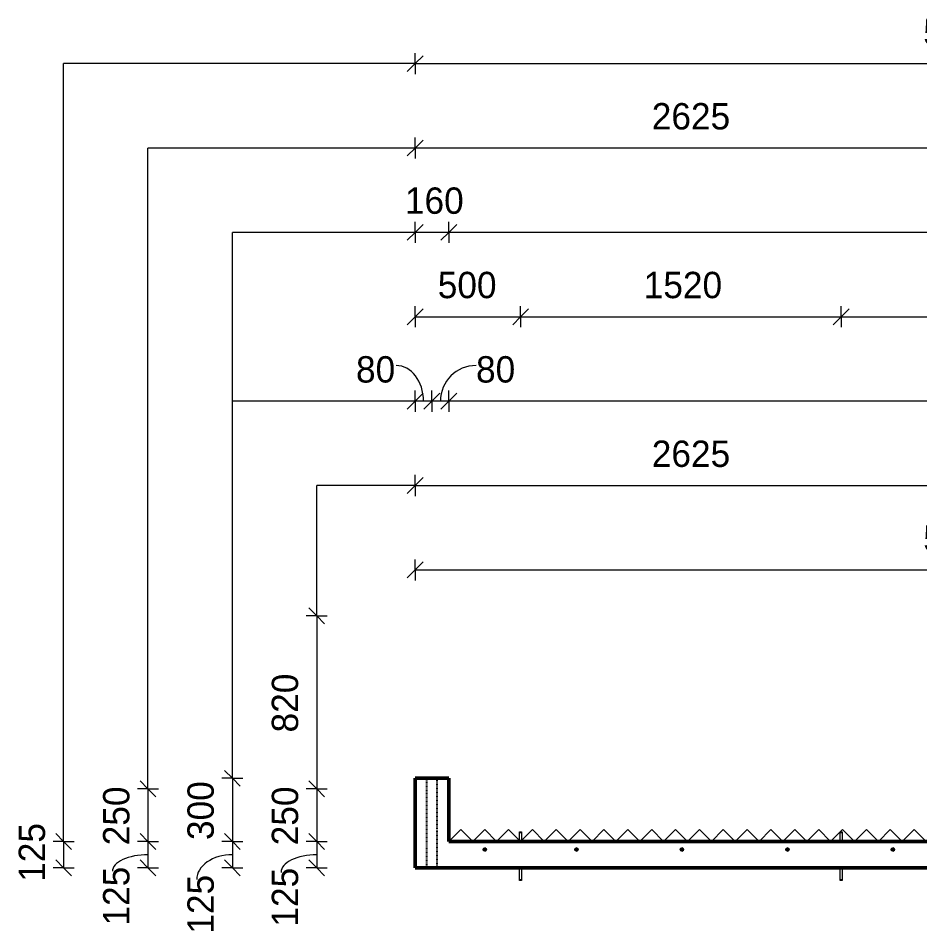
# Model space of a CAD drawing. Header units: millimetres. Extents: x 59546 to 97856, y 2513 to 30499.
# Drawn here: x 70888 to 75162, y 2513 to 6853 of the extents above; entities that cross this region are included whole.
import ezdxf

# ---------------------------------------------------------------- set-up
doc = ezdxf.new("R2010")
doc.units = ezdxf.units.MM
doc.linetypes.add('Dash', pattern=[6.36, 3.18, -3.18])
for name, color, linetype, lineweight in [('A-ANNO-DIMS', 211, 'Continuous', 9), ('A-ANNO-DIMS-50', 211, 'Continuous', 9), ('A-DETL-MBND', 5, 'Continuous', 18), ('A-FLOR', 192, 'Continuous', 18), ('A-FLOR-HDLN', 190, 'Dash', 25), ('A-GENM', 13, 'Continuous', 18), ('S-RBAR', 171, 'Continuous', 18)]:
    doc.layers.add(name, color=color, linetype=linetype, lineweight=lineweight)
doc.styles.add('Nirmala UI Semilight', font='NirmalaS.ttf', dxfattribs={"height": 125})
doc.dimstyles.new('Diagonal_-_2_5mm_NI_UI', dxfattribs={"dimscale": 304.8, "dimtxt": 130.920493, "dimasz": 0.246063, "dimexe": 0.164042, "dimexo": 0.0625, "dimgap": 0.164042, "dimtad": 1, "dimdec": 4, "dimzin": 0, "dimdsep": 46, "dimtxsty": 'Nirmala UI Semilight', "dimblk1": 'OBLIQUE', "dimblk2": 'OBLIQUE', "dimsah": 1, "dimcen": 0.09, "dimazin": 0, "dimtfac": 1, "dimtdec": 4, "dimtix": 1, "dimtmove": 0, "dimatfit": 3, "dimfxl": 0.164042, "dimfxlon": 1, "dimtvp": 1, "dimtolj": 1, "dimtzin": 0, "dimarcsym": 2})
doc.dimstyles.new('Diagonal_-_2_5mm_NI_UI_1', dxfattribs={"dimscale": 304.8, "dimtxt": 130.920493, "dimasz": 0.246063, "dimexe": 0.164042, "dimexo": 0.0625, "dimgap": 0.164042, "dimtad": 1, "dimdec": 4, "dimzin": 0, "dimdsep": 46, "dimtxsty": 'Nirmala UI Semilight', "dimblk1": 'OBLIQUE', "dimblk2": 'OBLIQUE', "dimsah": 1, "dimcen": 0.09, "dimazin": 0, "dimtfac": 1, "dimtdec": 4, "dimtix": 1, "dimtmove": 1, "dimatfit": 3, "dimfxl": 0.164042, "dimfxlon": 1, "dimtvp": 1, "dimtolj": 1, "dimtzin": 0, "dimarcsym": 2})

# ---------------------------------------------------------------- blocks, each defined once
blk = doc.blocks.new('RR spread anchor face based - RR-SA-2_5-150-3355620-Elevation Front')
at = {"layer": 'A-GENM'}
for p, q in [((66318, 2769.8), (66318, 2824.8)), ((66328, 2824.8), (66328, 2769.8)), ((66318, 2764.8), (66318, 2769.8)), ((66318, 2769.8), (66328, 2769.8)), ((66328, 2764.8), (66318, 2764.8)), ((66328, 2769.8), (66328, 2764.8))]:
    blk.add_line(p, q, dxfattribs=at)
blk = doc.blocks.new('RR spread anchor face based - RR-SA-2_5-150-614724-Elevation Front')
at = {"layer": 'A-GENM'}
for p, q in [((66318, 2991.1), (66318, 2996.1)), ((66318, 2996.1), (66328, 2996.1)), ((66328, 2996.1), (66328, 2991.1)), ((66318, 2949.8), (66318, 2991.1)), ((66328, 2991.1), (66318, 2991.1)), ((66328, 2991.1), (66328, 2949.8))]:
    blk.add_line(p, q, dxfattribs=at)
blk = doc.blocks.new('DIMBLOCK68-Elevation Front')
at = {"layer": 'A-ANNO-DIMS-50'}
for p, q in [((72769.2, 6637.6), (72769.2, 6687.6)), ((77969.2, 6637.6), (77969.2, 6687.6)), ((72769.2, 6637.6), (72806.7, 6675.1)), ((77969.2, 6637.6), (78006.7, 6675.1)), ((72769.2, 6637.6), (72731.7, 6600.1)), ((72769.2, 6637.6), (77969.2, 6637.6)), ((72769.2, 6637.6), (72769.2, 6587.6)), ((77969.2, 6637.6), (77931.7, 6600.1)), ((77969.2, 6637.6), (77969.2, 6587.6))]:
    blk.add_line(p, q, dxfattribs=at)
at = {"layer": 'A-ANNO-DIMS-50', "color": 0, "insert": (75178.7, 6850.7), "char_height": 125, "width": 457.032, "attachment_point": 1, "line_spacing_factor": 1.142579, "style": 'Nirmala UI Semilight'}
blk.add_mtext('5200', dxfattribs=at)
blk = doc.blocks.new('_Oblique')
at = {"color": 0, "linetype": 'ByBlock', "lineweight": -2}
blk.add_line((-0.5, -0.5), (0.5, 0.5), dxfattribs=at)
blk = doc.blocks.new('DIMBLOCK72-Elevation Front')
at = {"layer": 'A-ANNO-DIMS-50'}
for p, q in [((72769.2, 6237.6), (72769.2, 6287.6)), ((72769.2, 6237.6), (72806.7, 6275.1)), ((75394.2, 6237.6), (75394.2, 6287.6)), ((75394.2, 6237.6), (75431.7, 6275.1)), ((72769.2, 6237.6), (72731.7, 6200.1)), ((75394.2, 6237.6), (72769.2, 6237.6)), ((72769.2, 6237.6), (72769.2, 6187.6)), ((75394.2, 6237.6), (75356.7, 6200.1)), ((75394.2, 6237.6), (75394.2, 6187.6))]:
    blk.add_line(p, q, dxfattribs=at)
at = {"layer": 'A-ANNO-DIMS-50', "color": 0, "insert": (73891.2, 6450.7), "char_height": 125, "width": 457.032, "attachment_point": 1, "line_spacing_factor": 1.142579, "style": 'Nirmala UI Semilight'}
blk.add_mtext('2625', dxfattribs=at)
blk = doc.blocks.new('DIMBLOCK73-Elevation Front')
at = {"layer": 'A-ANNO-DIMS-50'}
for p, q in [((71102.5, 2949.8), (71065, 2987.3)), ((71102.5, 2949.8), (71052.5, 2949.8)), ((71102.5, 2949.8), (71102.5, 2824.8)), ((71102.5, 2949.8), (71140, 2912.3)), ((71102.5, 2949.8), (71152.5, 2949.8)), ((71102.5, 2824.8), (71052.5, 2824.8)), ((71102.5, 2824.8), (71065, 2862.3)), ((71102.5, 2824.8), (71140, 2787.3)), ((71102.5, 2824.8), (71152.5, 2824.8))]:
    blk.add_line(p, q, dxfattribs=at)
at = {"layer": 'A-ANNO-DIMS-50', "color": 0, "insert": (70889.4, 2758.7), "char_height": 125, "width": 308.496, "attachment_point": 1, "rotation": 90, "line_spacing_factor": 1.142579, "style": 'Nirmala UI Semilight'}
blk.add_mtext('125', dxfattribs=at)
blk = doc.blocks.new('DIMBLOCK74-Elevation Front')
at = {"layer": 'A-ANNO-DIMS-50'}
for p, q in [((71502.5, 3199.8), (71465, 3237.3)), ((71502.5, 3199.8), (71452.5, 3199.8)), ((71502.5, 3199.8), (71502.5, 2949.8)), ((71502.5, 3199.8), (71540, 3162.3)), ((71502.5, 3199.8), (71552.5, 3199.8)), ((71502.5, 2949.8), (71465, 2987.3)), ((71502.5, 2949.8), (71452.5, 2949.8)), ((71502.5, 2949.8), (71540, 2912.3)), ((71502.5, 2949.8), (71552.5, 2949.8))]:
    blk.add_line(p, q, dxfattribs=at)
at = {"layer": 'A-ANNO-DIMS-50', "color": 0, "insert": (71289.4, 2931.9), "char_height": 125, "width": 342.774, "attachment_point": 1, "rotation": 90, "line_spacing_factor": 1.142579, "style": 'Nirmala UI Semilight'}
blk.add_mtext('250', dxfattribs=at)
blk = doc.blocks.new('DIMBLOCK75-Elevation Front')
at = {"layer": 'A-ANNO-DIMS-50'}
for p, q in [((71502.5, 2949.8), (71465, 2987.3)), ((71502.5, 2949.8), (71452.5, 2949.8)), ((71502.5, 2949.8), (71502.5, 2824.8)), ((71502.5, 2949.8), (71540, 2912.3)), ((71502.5, 2949.8), (71552.5, 2949.8)), ((71502.5, 2824.8), (71452.5, 2824.8)), ((71502.5, 2824.8), (71465, 2862.3)), ((71502.5, 2824.8), (71540, 2787.3)), ((71502.5, 2824.8), (71552.5, 2824.8))]:
    blk.add_line(p, q, dxfattribs=at)
blk.add_ellipse((71502.5, 2808.6), major_axis=(169, 0), ratio=0.46539, start_param=1.570796, end_param=3.141593, dxfattribs=at)
at = {"layer": 'A-ANNO-DIMS-50', "color": 0, "insert": (71289.4, 2551.5), "char_height": 125, "width": 308.496, "attachment_point": 1, "rotation": 90, "line_spacing_factor": 1.142579, "style": 'Nirmala UI Semilight'}
blk.add_mtext('125', dxfattribs=at)
blk = doc.blocks.new('DIMBLOCK76-Elevation Front')
at = {"layer": 'A-ANNO-DIMS-50'}
for p, q in [((71902.5, 3249.8), (71865, 3287.3)), ((71902.5, 3249.8), (71852.5, 3249.8)), ((71902.5, 3249.8), (71902.5, 2949.8)), ((71902.5, 3249.8), (71940, 3212.3)), ((71902.5, 3249.8), (71952.5, 3249.8)), ((71902.5, 2949.8), (71865, 2987.3)), ((71902.5, 2949.8), (71852.5, 2949.8)), ((71902.5, 2949.8), (71940, 2912.3)), ((71902.5, 2949.8), (71952.5, 2949.8))]:
    blk.add_line(p, q, dxfattribs=at)
at = {"layer": 'A-ANNO-DIMS-50', "color": 0, "insert": (71689.4, 2956.9), "char_height": 125, "width": 342.774, "attachment_point": 1, "rotation": 90, "line_spacing_factor": 1.142579, "style": 'Nirmala UI Semilight'}
blk.add_mtext('300', dxfattribs=at)
blk = doc.blocks.new('DIMBLOCK77-Elevation Front')
at = {"layer": 'A-ANNO-DIMS-50'}
for p, q in [((71902.5, 2949.8), (71865, 2987.3)), ((71902.5, 2949.8), (71852.5, 2949.8)), ((71902.5, 2949.8), (71902.5, 2824.8)), ((71902.5, 2949.8), (71940, 2912.3)), ((71902.5, 2949.8), (71952.5, 2949.8)), ((71902.5, 2824.8), (71852.5, 2824.8)), ((71902.5, 2824.8), (71865, 2862.3)), ((71902.5, 2824.8), (71940, 2787.3)), ((71902.5, 2824.8), (71952.5, 2824.8))]:
    blk.add_line(p, q, dxfattribs=at)
blk.add_ellipse((71902.5, 2769.9), major_axis=(169, 0), ratio=0.694044, start_param=1.570796, end_param=3.141593, dxfattribs=at)
at = {"layer": 'A-ANNO-DIMS-50', "color": 0, "insert": (71689.4, 2512.9), "char_height": 125, "width": 308.496, "attachment_point": 1, "rotation": 90, "line_spacing_factor": 1.142579, "style": 'Nirmala UI Semilight'}
blk.add_mtext('125', dxfattribs=at)
blk = doc.blocks.new('DIMBLOCK78-Elevation Front')
at = {"layer": 'A-ANNO-DIMS-50'}
for p, q in [((72929.2, 5837.6), (72929.2, 5887.6)), ((72929.2, 5837.6), (72966.7, 5875.1)), ((77969.2, 5837.6), (77969.2, 5887.6)), ((77969.2, 5837.6), (78006.7, 5875.1)), ((72929.2, 5837.6), (72891.7, 5800.1)), ((77969.2, 5837.6), (72929.2, 5837.6)), ((72929.2, 5837.6), (72929.2, 5787.6)), ((77969.2, 5837.6), (77931.7, 5800.1)), ((77969.2, 5837.6), (77969.2, 5787.6))]:
    blk.add_line(p, q, dxfattribs=at)
at = {"layer": 'A-ANNO-DIMS-50', "color": 0, "insert": (75257.6, 6050.7), "char_height": 125, "width": 459.888, "attachment_point": 1, "line_spacing_factor": 1.142579, "style": 'Nirmala UI Semilight'}
blk.add_mtext('5040', dxfattribs=at)
blk = doc.blocks.new('DIMBLOCK79-Elevation Front')
at = {"layer": 'A-ANNO-DIMS-50'}
for p, q in [((72769.2, 5837.6), (72769.2, 5887.6)), ((72769.2, 5837.6), (72806.7, 5875.1)), ((72929.2, 5837.6), (72929.2, 5887.6)), ((72929.2, 5837.6), (72966.7, 5875.1)), ((72769.2, 5837.6), (72731.7, 5800.1)), ((72929.2, 5837.6), (72769.2, 5837.6)), ((72769.2, 5837.6), (72769.2, 5787.6)), ((72929.2, 5837.6), (72891.7, 5800.1)), ((72929.2, 5837.6), (72929.2, 5787.6))]:
    blk.add_line(p, q, dxfattribs=at)
at = {"layer": 'A-ANNO-DIMS-50', "color": 0, "insert": (72720.6, 6050.7), "char_height": 125, "width": 308.496, "attachment_point": 1, "line_spacing_factor": 1.142579, "style": 'Nirmala UI Semilight'}
blk.add_mtext('160', dxfattribs=at)
blk = doc.blocks.new('DIMBLOCK80-Elevation Front')
at = {"layer": 'A-ANNO-DIMS-50'}
for p, q in [((72769.2, 5437.6), (72769.2, 5487.6)), ((72769.2, 5437.6), (72806.7, 5475.1)), ((73269.2, 5437.6), (73269.2, 5487.6)), ((73269.2, 5437.6), (73306.7, 5475.1)), ((72769.2, 5437.6), (72731.7, 5400.1)), ((72769.2, 5437.6), (73269.2, 5437.6)), ((72769.2, 5437.6), (72769.2, 5387.6)), ((73269.2, 5437.6), (73231.7, 5400.1)), ((73269.2, 5437.6), (73269.2, 5387.6))]:
    blk.add_line(p, q, dxfattribs=at)
at = {"layer": 'A-ANNO-DIMS-50', "color": 0, "insert": (72876.4, 5650.7), "char_height": 125, "width": 342.774, "attachment_point": 1, "line_spacing_factor": 1.142579, "style": 'Nirmala UI Semilight'}
blk.add_mtext('500', dxfattribs=at)
blk = doc.blocks.new('DIMBLOCK81-Elevation Front')
at = {"layer": 'A-ANNO-DIMS-50'}
for p, q in [((73269.2, 5437.6), (73269.2, 5487.6)), ((73269.2, 5437.6), (73306.7, 5475.1)), ((74789.2, 5437.6), (74789.2, 5487.6)), ((74789.2, 5437.6), (74826.7, 5475.1)), ((73269.2, 5437.6), (73231.7, 5400.1)), ((73269.2, 5437.6), (74789.2, 5437.6)), ((73269.2, 5437.6), (73269.2, 5387.6)), ((74789.2, 5437.6), (74751.7, 5400.1)), ((74789.2, 5437.6), (74789.2, 5387.6))]:
    blk.add_line(p, q, dxfattribs=at)
at = {"layer": 'A-ANNO-DIMS-50', "color": 0, "insert": (73853, 5650.7), "char_height": 125, "width": 422.754, "attachment_point": 1, "line_spacing_factor": 1.142579, "style": 'Nirmala UI Semilight'}
blk.add_mtext('1520', dxfattribs=at)
blk = doc.blocks.new('DIMBLOCK82-Elevation Front')
at = {"layer": 'A-ANNO-DIMS-50'}
for p, q in [((74789.2, 5437.6), (74789.2, 5487.6)), ((74789.2, 5437.6), (74826.7, 5475.1)), ((75909.2, 5437.6), (75909.2, 5487.6)), ((75909.2, 5437.6), (75946.7, 5475.1)), ((74789.2, 5437.6), (74751.7, 5400.1)), ((74789.2, 5437.6), (75909.2, 5437.6)), ((74789.2, 5437.6), (74789.2, 5387.6)), ((75909.2, 5437.6), (75871.7, 5400.1)), ((75909.2, 5437.6), (75909.2, 5387.6))]:
    blk.add_line(p, q, dxfattribs=at)
at = {"layer": 'A-ANNO-DIMS-50', "color": 0, "insert": (75187.3, 5650.7), "char_height": 125, "width": 388.477, "attachment_point": 1, "line_spacing_factor": 1.142579, "style": 'Nirmala UI Semilight'}
blk.add_mtext('1120', dxfattribs=at)
blk = doc.blocks.new('DIMBLOCK85-Elevation Front')
at = {"layer": 'A-ANNO-DIMS-50'}
for p, q in [((72929.2, 5037.6), (72929.2, 5087.6)), ((77969.2, 5037.6), (77969.2, 5087.6)), ((72929.2, 5037.6), (72891.7, 5000.1)), ((72929.2, 5037.6), (72966.7, 5075.1)), ((77969.2, 5037.6), (72929.2, 5037.6)), ((72929.2, 5037.6), (72929.2, 4987.6)), ((77969.2, 5037.6), (77931.7, 5000.1)), ((77969.2, 5037.6), (78006.7, 5075.1)), ((77969.2, 5037.6), (77969.2, 4987.6))]:
    blk.add_line(p, q, dxfattribs=at)
at = {"layer": 'A-ANNO-DIMS-50', "color": 0, "insert": (75257.6, 5250.7), "char_height": 125, "width": 459.888, "attachment_point": 1, "line_spacing_factor": 1.142579, "style": 'Nirmala UI Semilight'}
blk.add_mtext('5040', dxfattribs=at)
blk = doc.blocks.new('DIMBLOCK86-Elevation Front')
at = {"layer": 'A-ANNO-DIMS-50'}
for p, q in [((72848.7, 5037.6), (72848.7, 5087.6)), ((72929.2, 5037.6), (72929.2, 5087.6)), ((72848.7, 5037.6), (72811.2, 5000.1)), ((72848.7, 5037.6), (72886.2, 5075.1)), ((72929.2, 5037.6), (72848.7, 5037.6)), ((72848.7, 5037.6), (72848.7, 4987.6)), ((72929.2, 5037.6), (72891.7, 5000.1)), ((72929.2, 5037.6), (72966.7, 5075.1)), ((72929.2, 5037.6), (72929.2, 4987.6))]:
    blk.add_line(p, q, dxfattribs=at)
blk.add_ellipse((73057.9, 5037.6), major_axis=(0, 169), ratio=0.999379, start_param=0, end_param=1.570796, dxfattribs=at)
at = {"layer": 'A-ANNO-DIMS-50', "color": 0, "insert": (73057.9, 5250.7), "char_height": 125, "width": 228.516, "attachment_point": 1, "line_spacing_factor": 1.142579, "style": 'Nirmala UI Semilight'}
blk.add_mtext('80', dxfattribs=at)
blk = doc.blocks.new('DIMBLOCK87-Elevation Front')
at = {"layer": 'A-ANNO-DIMS-50'}
for p, q in [((72769.2, 5037.6), (72769.2, 5087.6)), ((72848.7, 5037.6), (72848.7, 5087.6)), ((72769.2, 5037.6), (72731.7, 5000.1)), ((72769.2, 5037.6), (72806.7, 5075.1)), ((72848.7, 5037.6), (72769.2, 5037.6)), ((72769.2, 5037.6), (72769.2, 4987.6)), ((72848.7, 5037.6), (72811.2, 5000.1)), ((72848.7, 5037.6), (72886.2, 5075.1)), ((72848.7, 5037.6), (72848.7, 4987.6))]:
    blk.add_line(p, q, dxfattribs=at)
blk.add_ellipse((72679.2, 5037.6), major_axis=(0, 169), ratio=0.767691, start_param=4.712389, end_param=6.283185, dxfattribs=at)
at = {"layer": 'A-ANNO-DIMS-50', "color": 0, "insert": (72488.8, 5250.7), "char_height": 125, "width": 228.516, "attachment_point": 1, "line_spacing_factor": 1.142579, "style": 'Nirmala UI Semilight'}
blk.add_mtext('80', dxfattribs=at)
blk = doc.blocks.new('DIMBLOCK88-Elevation Front')
at = {"layer": 'A-ANNO-DIMS-50'}
for p, q in [((72769.2, 4637.6), (72769.2, 4687.6)), ((75394.2, 4637.6), (75394.2, 4687.6)), ((72769.2, 4637.6), (72806.7, 4675.1)), ((75394.2, 4637.6), (75431.7, 4675.1)), ((72769.2, 4637.6), (72731.7, 4600.1)), ((72769.2, 4637.6), (75394.2, 4637.6)), ((72769.2, 4637.6), (72769.2, 4587.6)), ((75394.2, 4637.6), (75356.7, 4600.1)), ((75394.2, 4637.6), (75394.2, 4587.6))]:
    blk.add_line(p, q, dxfattribs=at)
at = {"layer": 'A-ANNO-DIMS-50', "color": 0, "insert": (73891.2, 4850.7), "char_height": 125, "width": 457.032, "attachment_point": 1, "line_spacing_factor": 1.142579, "style": 'Nirmala UI Semilight'}
blk.add_mtext('2625', dxfattribs=at)
blk = doc.blocks.new('DIMBLOCK92-Elevation Front')
at = {"layer": 'A-ANNO-DIMS-50'}
for p, q in [((72302.5, 4019.8), (72265, 4057.3)), ((72302.5, 4019.8), (72252.5, 4019.8)), ((72302.5, 4019.8), (72302.5, 3199.8)), ((72302.5, 4019.8), (72340, 3982.3)), ((72302.5, 4019.8), (72352.5, 4019.8)), ((72302.5, 3199.8), (72265, 3237.3)), ((72302.5, 3199.8), (72252.5, 3199.8)), ((72302.5, 3199.8), (72340, 3162.3)), ((72302.5, 3199.8), (72352.5, 3199.8))]:
    blk.add_line(p, q, dxfattribs=at)
at = {"layer": 'A-ANNO-DIMS-50', "color": 0, "insert": (72089.4, 3466.9), "char_height": 125, "width": 342.774, "attachment_point": 1, "rotation": 90, "line_spacing_factor": 1.142579, "style": 'Nirmala UI Semilight'}
blk.add_mtext('820', dxfattribs=at)
blk = doc.blocks.new('DIMBLOCK93-Elevation Front')
at = {"layer": 'A-ANNO-DIMS-50'}
for p, q in [((72302.5, 3199.8), (72265, 3237.3)), ((72302.5, 3199.8), (72252.5, 3199.8)), ((72302.5, 3199.8), (72302.5, 2949.8)), ((72302.5, 3199.8), (72340, 3162.3)), ((72302.5, 3199.8), (72352.5, 3199.8)), ((72302.5, 2949.8), (72265, 2987.3)), ((72302.5, 2949.8), (72252.5, 2949.8)), ((72302.5, 2949.8), (72340, 2912.3)), ((72302.5, 2949.8), (72352.5, 2949.8))]:
    blk.add_line(p, q, dxfattribs=at)
at = {"layer": 'A-ANNO-DIMS-50', "color": 0, "insert": (72089.4, 2931.9), "char_height": 125, "width": 342.774, "attachment_point": 1, "rotation": 90, "line_spacing_factor": 1.142579, "style": 'Nirmala UI Semilight'}
blk.add_mtext('250', dxfattribs=at)
blk = doc.blocks.new('DIMBLOCK94-Elevation Front')
at = {"layer": 'A-ANNO-DIMS-50'}
for p, q in [((72302.5, 2949.8), (72265, 2987.3)), ((72302.5, 2949.8), (72252.5, 2949.8)), ((72302.5, 2949.8), (72302.5, 2824.8)), ((72302.5, 2949.8), (72340, 2912.3)), ((72302.5, 2949.8), (72352.5, 2949.8)), ((72302.5, 2824.8), (72252.5, 2824.8)), ((72302.5, 2824.8), (72265, 2862.3)), ((72302.5, 2824.8), (72340, 2787.3)), ((72302.5, 2824.8), (72352.5, 2824.8))]:
    blk.add_line(p, q, dxfattribs=at)
blk.add_ellipse((72302.5, 2803.5), major_axis=(169, 0), ratio=0.495594, start_param=1.570796, end_param=3.141593, dxfattribs=at)
at = {"layer": 'A-ANNO-DIMS-50', "color": 0, "insert": (72089.4, 2546.4), "char_height": 125, "width": 308.496, "attachment_point": 1, "rotation": 90, "line_spacing_factor": 1.142579, "style": 'Nirmala UI Semilight'}
blk.add_mtext('125', dxfattribs=at)
blk = doc.blocks.new('DIMBLOCK95-Elevation Front')
at = {"layer": 'A-ANNO-DIMS-50'}
for p, q in [((72769.2, 4237.6), (72769.2, 4287.6)), ((72769.2, 4237.6), (72806.7, 4275.1)), ((77969.2, 4237.6), (77969.2, 4287.6)), ((77969.2, 4237.6), (78006.7, 4275.1)), ((72769.2, 4237.6), (72731.7, 4200.1)), ((72769.2, 4237.6), (77969.2, 4237.6)), ((72769.2, 4237.6), (72769.2, 4187.6)), ((77969.2, 4237.6), (77931.7, 4200.1)), ((77969.2, 4237.6), (77969.2, 4187.6))]:
    blk.add_line(p, q, dxfattribs=at)
at = {"layer": 'A-ANNO-DIMS-50', "color": 0, "insert": (75178.7, 4450.7), "char_height": 125, "width": 457.032, "attachment_point": 1, "line_spacing_factor": 1.142579, "style": 'Nirmala UI Semilight'}
blk.add_mtext('5200', dxfattribs=at)

msp = doc.modelspace()

# ---------------------------------------------------------------- hatches: boundary and pattern name
at = {"layer": 'S-RBAR'}
h = msp.add_hatch(color=256, dxfattribs=at)
edge = h.paths.add_edge_path()
edge.add_arc((73099.17728, 2911.75), 8, 0, 360)
for points in [[(73101.64942, 2904.14155), (73107.17728, 2911.75), (73101.64942, 2919.35845), (73092.70515, 2916.45228), (73092.70515, 2907.04772)], [(73536.64942, 2904.14155), (73542.17728, 2911.75), (73536.64942, 2919.35845), (73527.70515, 2916.45228), (73527.70515, 2907.04772)], [(74036.64942, 2904.14155), (74042.17728, 2911.75), (74036.64942, 2919.35845), (74027.70515, 2916.45228), (74027.70515, 2907.04772)], [(74536.64942, 2904.14155), (74542.17728, 2911.75), (74536.64942, 2919.35845), (74527.70515, 2916.45228), (74527.70515, 2907.04772)], [(75036.64942, 2904.14155), (75042.17728, 2911.75), (75036.64942, 2919.35845), (75027.70515, 2916.45228), (75027.70515, 2907.04772)]]:
    msp.add_hatch(color=256, dxfattribs=at).paths.add_polyline_path(points)
h = msp.add_hatch(color=256, dxfattribs=at)
edge = h.paths.add_edge_path()
edge.add_arc((73534.17728, 2911.75), 8, 0, 360)
h = msp.add_hatch(color=256, dxfattribs=at)
edge = h.paths.add_edge_path()
edge.add_arc((74034.17728, 2911.75), 8, 0, 360)
h = msp.add_hatch(color=256, dxfattribs=at)
edge = h.paths.add_edge_path()
edge.add_arc((74534.17728, 2911.75), 8, 0, 360)
h = msp.add_hatch(color=256, dxfattribs=at)
edge = h.paths.add_edge_path()
edge.add_arc((75034.17728, 2911.75), 8, 0, 360)

# ---------------------------------------------------------------- linework, layer by layer
at = {"layer": 'A-DETL-MBND'}
for p, q in [((71102.52189, 2949.75), (71102.52189, 6637.5764)), ((72769.17728, 6637.5764), (71102.52189, 6637.5764)), ((72769.17728, 6237.5764), (71502.52189, 6237.5764)), ((71502.52189, 3199.75), (71502.52189, 6237.5764)), ((72769.17728, 5837.5764), (71902.52189, 5837.5764)), ((71902.52189, 3249.75), (71902.52189, 5837.5764)), ((72769.17728, 5037.5764), (71902.52189, 5037.5764)), ((72302.52189, 4019.75), (72302.52189, 4637.5764)), ((72769.17728, 4637.5764), (72302.52189, 4637.5764)), ((72929.17728, 2949.75), (72985.74583, 3006.31854)), ((72985.74583, 3006.31854), (73042.31437, 2949.75)), ((73042.31437, 2949.75), (73098.88291, 3006.31854)), ((73098.88291, 3006.31854), (73155.45145, 2949.75)), ((73155.45145, 2949.75), (73212.02, 3006.31854)), ((73212.02, 3006.31854), (73268.58854, 2949.75)), ((73268.58854, 2949.75), (73325.15708, 3006.31854)), ((73325.15708, 3006.31854), (73381.72562, 2949.75)), ((73381.72562, 2949.75), (73438.29417, 3006.31854)), ((73438.29417, 3006.31854), (73494.86271, 2949.75)), ((73494.86271, 2949.75), (73551.43125, 3006.31854)), ((73551.43125, 3006.31854), (73607.99979, 2949.75)), ((73607.99979, 2949.75), (73664.56834, 3006.31854)), ((73664.56834, 3006.31854), (73721.13688, 2949.75)), ((73721.13688, 2949.75), (73777.70542, 3006.31854)), ((73777.70542, 3006.31854), (73834.27396, 2949.75)), ((73834.27396, 2949.75), (73890.84251, 3006.31854)), ((73890.84251, 3006.31854), (73947.41105, 2949.75)), ((73947.41105, 2949.75), (74003.97959, 3006.31854)), ((74003.97959, 3006.31854), (74060.54813, 2949.75)), ((74060.54813, 2949.75), (74117.11668, 3006.31854)), ((74117.11668, 3006.31854), (74173.68522, 2949.75)), ((74173.68522, 2949.75), (74230.25376, 3006.31854)), ((74230.25376, 3006.31854), (74286.8223, 2949.75)), ((74286.8223, 2949.75), (74343.39085, 3006.31854)), ((74343.39085, 3006.31854), (74399.95939, 2949.75)), ((74399.95939, 2949.75), (74456.52793, 3006.31854)), ((74456.52793, 3006.31854), (74513.09647, 2949.75)), ((74513.09647, 2949.75), (74569.66502, 3006.31854)), ((74569.66502, 3006.31854), (74626.23356, 2949.75)), ((74626.23356, 2949.75), (74682.8021, 3006.31854)), ((74682.8021, 3006.31854), (74739.37064, 2949.75)), ((74739.37064, 2949.75), (74795.93919, 3006.31854)), ((74795.93919, 3006.31854), (74852.50773, 2949.75)), ((74852.50773, 2949.75), (74909.07627, 3006.31854)), ((74909.07627, 3006.31854), (74965.64481, 2949.75)), ((74965.64481, 2949.75), (75022.21336, 3006.31854)), ((75022.21336, 3006.31854), (75078.7819, 2949.75)), ((75078.7819, 2949.75), (75135.35044, 3006.31854)), ((75135.35044, 3006.31854), (75191.91898, 2949.75))]:
    msp.add_line(p, q, dxfattribs=at)
at = {"layer": 'A-FLOR', "lineweight": 50}
for p, q in [((72929.17728, 3249.75), (72769.17728, 3249.75)), ((72769.17728, 3249.75), (72769.17728, 2824.75)), ((72929.17728, 2949.75), (72929.17728, 3249.75)), ((75394.17728, 2949.75), (72929.17728, 2949.75)), ((72769.17728, 2824.75), (77969.17728, 2824.75))]:
    msp.add_line(p, q, dxfattribs=at)
at = {"layer": 'A-FLOR-HDLN'}
for p, q in [((72823.73692, 3249.75), (72823.73692, 2824.75)), ((72873.73692, 2824.75), (72873.73692, 3249.75))]:
    msp.add_line(p, q, dxfattribs=at)
at = {"layer": 'S-RBAR'}
for p, q in [((73101.64942, 2919.35845), (73092.70515, 2916.45228)), ((73092.70515, 2916.45228), (73092.70515, 2907.04772)), ((73107.17728, 2911.75), (73101.64942, 2919.35845)), ((73101.64942, 2904.14155), (73107.17728, 2911.75)), ((73536.64942, 2919.35845), (73527.70515, 2916.45228)), ((73527.70515, 2916.45228), (73527.70515, 2907.04772)), ((73542.17728, 2911.75), (73536.64942, 2919.35845)), ((73536.64942, 2904.14155), (73542.17728, 2911.75)), ((74036.64942, 2919.35845), (74027.70515, 2916.45228)), ((74027.70515, 2916.45228), (74027.70515, 2907.04772)), ((74042.17728, 2911.75), (74036.64942, 2919.35845)), ((74036.64942, 2904.14155), (74042.17728, 2911.75)), ((74536.64942, 2919.35845), (74527.70515, 2916.45228)), ((74527.70515, 2916.45228), (74527.70515, 2907.04772)), ((74542.17728, 2911.75), (74536.64942, 2919.35845)), ((74536.64942, 2904.14155), (74542.17728, 2911.75)), ((75036.64942, 2919.35845), (75027.70515, 2916.45228)), ((75027.70515, 2916.45228), (75027.70515, 2907.04772)), ((75042.17728, 2911.75), (75036.64942, 2919.35845)), ((75036.64942, 2904.14155), (75042.17728, 2911.75)), ((73092.70515, 2907.04772), (73101.64942, 2904.14155)), ((73527.70515, 2907.04772), (73536.64942, 2904.14155)), ((74027.70515, 2907.04772), (74036.64942, 2904.14155)), ((74527.70515, 2907.04772), (74536.64942, 2904.14155)), ((75027.70515, 2907.04772), (75036.64942, 2904.14155))]:
    msp.add_line(p, q, dxfattribs=at)
for centre in [(73099.17728, 2911.75), (73534.17728, 2911.75), (74034.17728, 2911.75), (74534.17728, 2911.75), (75034.17728, 2911.75)]:
    msp.add_circle(centre, 8, dxfattribs=at)

# ---------------------------------------------------------------- block references
at = {"layer": 'A-GENM'}
for name, p in [('RR spread anchor face based - RR-SA-2_5-150-614724-Elevation Front', (6946.1347, 0)), ('RR spread anchor face based - RR-SA-2_5-150-614724-Elevation Front', (8466.1347, 0)), ('RR spread anchor face based - RR-SA-2_5-150-3355620-Elevation Front', (6946.1347, 0)), ('RR spread anchor face based - RR-SA-2_5-150-3355620-Elevation Front', (8466.1347, 0))]:
    msp.add_blockref(name, p, dxfattribs=at)

# ---------------------------------------------------------------- dimensions: what is measured, and where the dimension line sits
at = {"layer": 'A-ANNO-DIMS'}
for base, p1, p2, override, picture, middle in [((77969.17728, 6637.5764), (72769.17728, 6587.5764), (77969.17728, 6587.5764), {"dimpost": '<>', "dimfxl": 5200}, 'DIMBLOCK68-Elevation Front', (75369.17728, 6752.16845)), ((72769.17728, 6237.5764), (75394.17728, 6187.5764), (72769.17728, 6187.5764), {"dimpost": '<>', "dimfxl": 2625}, 'DIMBLOCK72-Elevation Front', (74081.67728, 6352.21203)), ((72769.17728, 5837.5764), (72929.17728, 5787.5764), (72769.17728, 5787.5764), {"dimpost": '<>', "dimfxl": 160}, 'DIMBLOCK79-Elevation Front', (72849.17728, 5952.56071)), ((72929.17728, 5837.5764), (77969.17728, 5787.5764), (72929.17728, 5787.5764), {"dimpost": '<>', "dimfxl": 5040}, 'DIMBLOCK78-Elevation Front', (75449.17728, 5952.16845)), ((73269.17728, 5437.5764), (72769.17728, 5387.5764), (73269.17728, 5387.5764), {"dimpost": '<>', "dimfxl": 500}, 'DIMBLOCK80-Elevation Front', (73019.17728, 5552.16845)), ((74789.17728, 5437.5764), (73269.17728, 5387.5764), (74789.17728, 5387.5764), {"dimpost": '<>', "dimfxl": 1520}, 'DIMBLOCK81-Elevation Front', (74029.17728, 5552.51712)), ((75909.17728, 5437.5764), (74789.17728, 5387.5764), (75909.17728, 5387.5764), {"dimpost": '<>', "dimfxl": 1120}, 'DIMBLOCK82-Elevation Front', (75349.17728, 5552.51712)), ((72929.17728, 5037.5764), (77969.17728, 4987.5764), (72929.17728, 4987.5764), {"dimpost": '<>', "dimfxl": 5040}, 'DIMBLOCK85-Elevation Front', (75449.17728, 5152.16845)), ((75394.17728, 4637.5764), (72769.17728, 4587.5764), (75394.17728, 4587.5764), {"dimpost": '<>', "dimfxl": 2625}, 'DIMBLOCK88-Elevation Front', (74081.67728, 4752.21203)), ((77969.17728, 4237.5764), (72769.17728, 4187.5764), (77969.17728, 4187.5764), {"dimpost": '<>', "dimfxl": 5200}, 'DIMBLOCK95-Elevation Front', (75369.17728, 4352.16845))]:
    dim = msp.add_linear_dim(base=base, p1=p1, p2=p2, dimstyle='Diagonal_-_2_5mm_NI_UI', override=override, dxfattribs=at)
    dim.commit()
    dim.dimension.update_dxf_attribs({"geometry": picture, "text_midpoint": middle})
for base, p1, p2, override, picture, middle in [((72769.17728, 5037.5764), (72848.73692, 4987.5764), (72769.17728, 4987.5764), {"dimpost": '<>', "dimfxl": 79.559635}, 'DIMBLOCK87-Elevation Front', (72603.03102, 5167.32903)), ((72848.73692, 5037.5764), (72929.17728, 4987.5764), (72848.73692, 4987.5764), {"dimpost": '<>', "dimfxl": 80.440365}, 'DIMBLOCK86-Elevation Front', (73172.12866, 5167.32903))]:
    dim = msp.add_linear_dim(base=base, p1=p1, p2=p2, dimstyle='Diagonal_-_2_5mm_NI_UI_1', override=override, dxfattribs=at)
    dim.commit()
    dim.dimension.update_dxf_attribs({"geometry": picture, "text_midpoint": middle, "dimtype": 160})
for base, p1, p2, override, picture, middle in [((72302.52189, 3199.75), (72352.52189, 4019.75), (72352.52189, 3199.75), {"dimpost": '<>', "dimfxl": 820}, 'DIMBLOCK92-Elevation Front', (72187.92984, 3609.75)), ((71902.52189, 2949.75), (71952.52189, 3249.75), (71952.52189, 2949.75), {"dimpost": '<>', "dimfxl": 300}, 'DIMBLOCK76-Elevation Front', (71787.88626, 3099.75)), ((71502.52189, 2949.75), (71552.52189, 3199.75), (71552.52189, 2949.75), {"dimpost": '<>', "dimfxl": 250}, 'DIMBLOCK74-Elevation Front', (71387.92984, 3074.75)), ((72302.52189, 2949.75), (72352.52189, 3199.75), (72352.52189, 2949.75), {"dimpost": '<>', "dimfxl": 250}, 'DIMBLOCK93-Elevation Front', (72187.92984, 3074.75)), ((71102.52189, 2824.75), (71152.52189, 2949.75), (71152.52189, 2824.75), {"dimpost": '<>', "dimfxl": 125}, 'DIMBLOCK73-Elevation Front', (70987.58117, 2887.25))]:
    dim = msp.add_linear_dim(base=base, p1=p1, p2=p2, angle=90, dimstyle='Diagonal_-_2_5mm_NI_UI', override=override, dxfattribs=at)
    dim.commit()
    dim.dimension.update_dxf_attribs({"geometry": picture, "text_midpoint": middle})
for base, p1, p2, picture, middle in [((71502.52189, 2824.75), (71552.52189, 2949.75), (71552.52189, 2824.75), 'DIMBLOCK75-Elevation Front', (71372.76927, 2705.75839)), ((71902.52189, 2824.75), (71952.52189, 2949.75), (71952.52189, 2824.75), 'DIMBLOCK77-Elevation Front', (71772.76927, 2667.11155)), ((72302.52189, 2824.75), (72352.52189, 2949.75), (72352.52189, 2824.75), 'DIMBLOCK94-Elevation Front', (72172.76927, 2700.6532))]:
    dim = msp.add_linear_dim(base=base, p1=p1, p2=p2, angle=90, dimstyle='Diagonal_-_2_5mm_NI_UI_1', override={"dimpost": '<>', "dimfxl": 125}, dxfattribs=at)
    dim.commit()
    dim.dimension.update_dxf_attribs({"geometry": picture, "text_midpoint": middle, "dimtype": 160, "text_rotation": 90})

doc.saveas('drawing.dxf')
